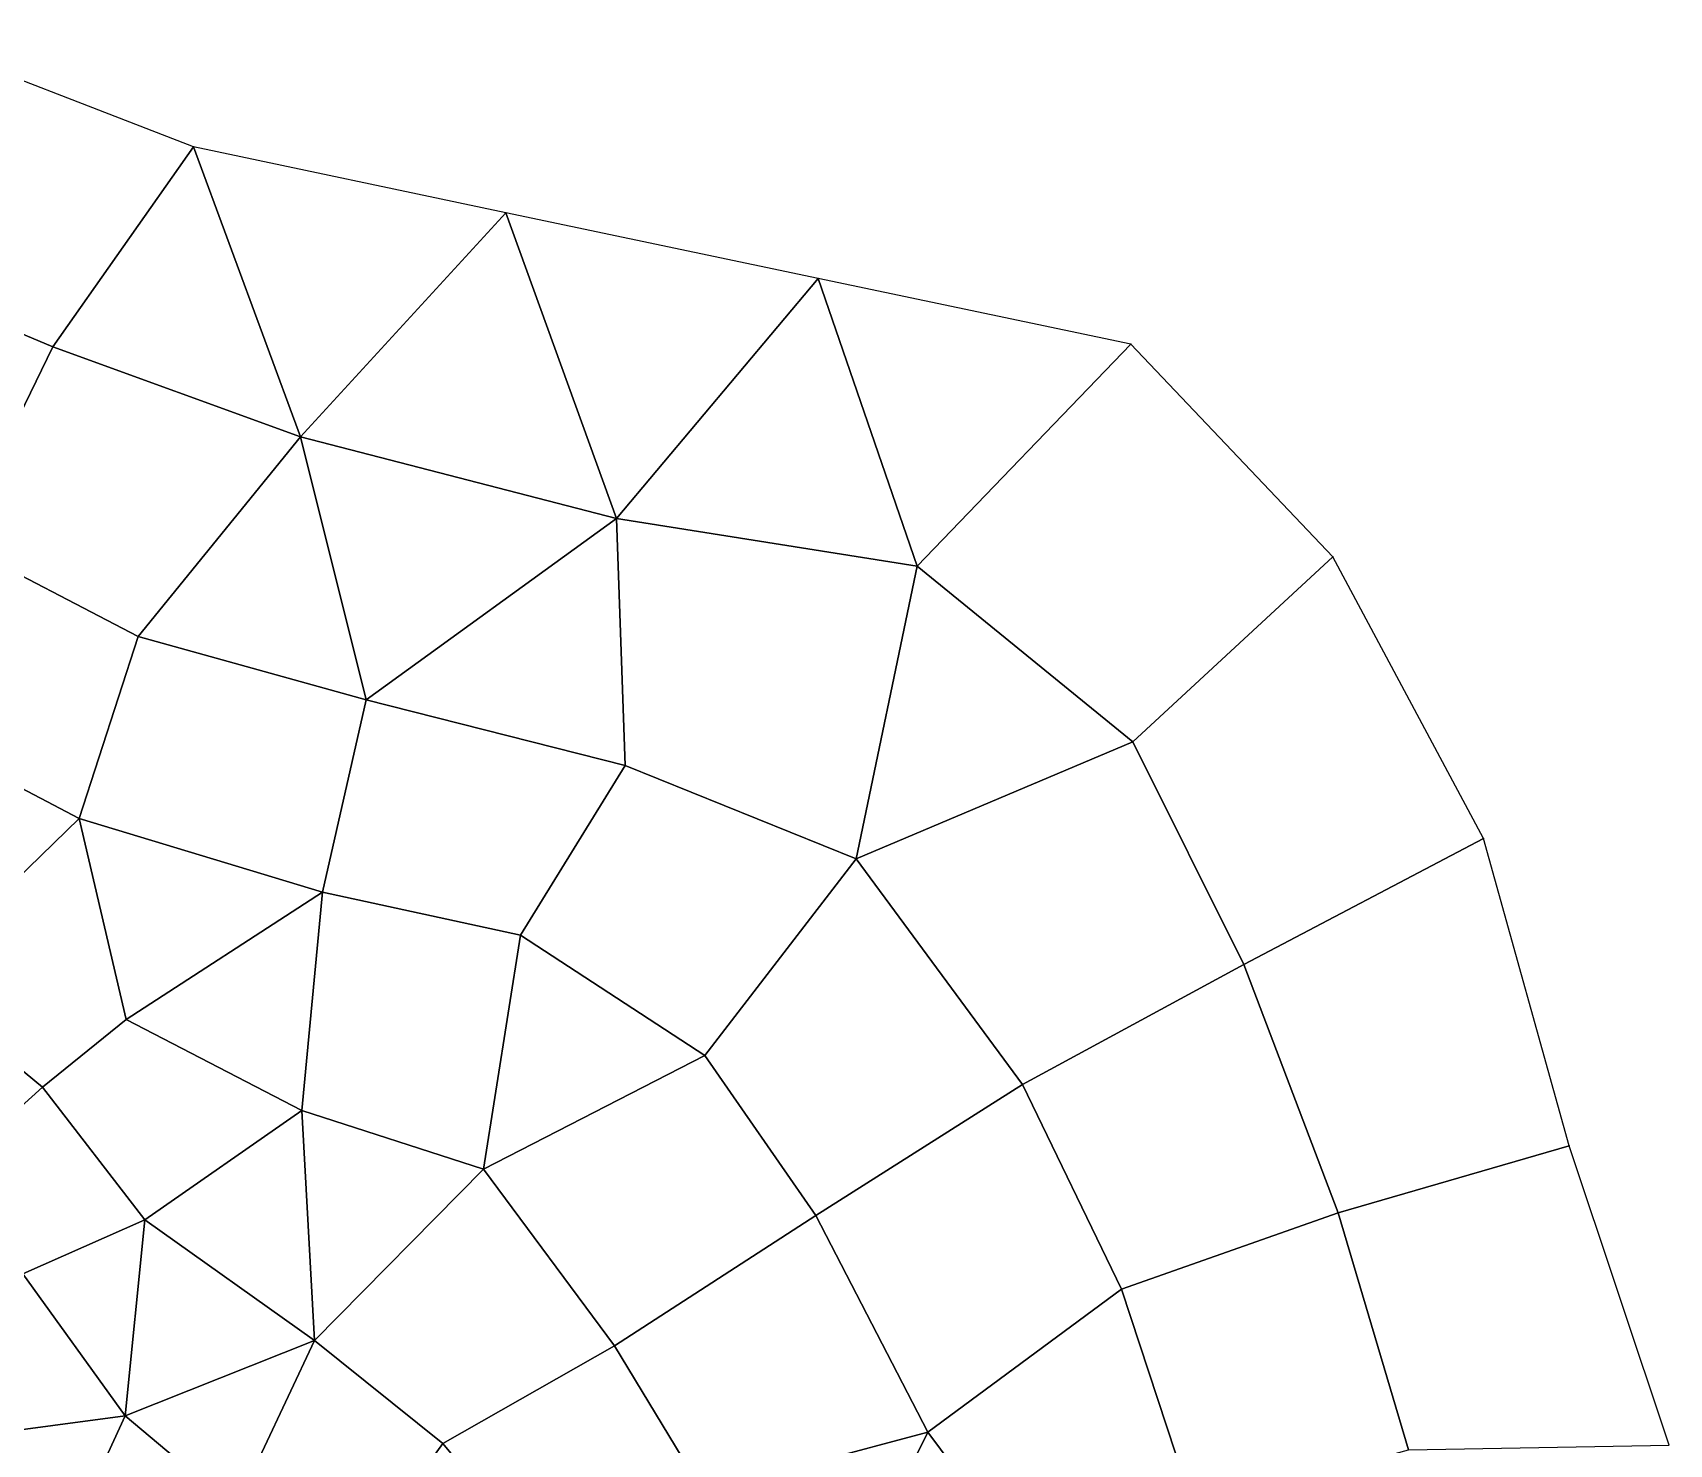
# Model space of a CAD drawing. Extents: x 391089 to 406232, y 6461839 to 6471033.
# Drawn here: x 402287.6 to 402370.5, y 6469839.9 to 6469911.5 of the extents above; entities that cross this region are included whole.
import ezdxf

# ---------------------------------------------------------------- set-up
doc = ezdxf.new("R2010")
doc.units = 0
for name, color, linetype in [('MESH_BOUND', 25, 'CONTINUOUS'), ('MESH_ELEMS', 18, 'CONTINUOUS'), ('MESH_NODES', 18, 'CONTINUOUS')]:
    doc.layers.add(name, color=color, linetype=linetype)

msp = doc.modelspace()

# ---------------------------------------------------------------- linework, layer by layer
at = {"layer": 'MESH_BOUND', "color": 25}
for points in [[(402295.737, 6469905.67, 2.769), (402280.804, 6469911.46, 5.533)], [(402311.571, 6469902.34, 2.148), (402295.737, 6469905.67, 2.769)], [(402327.405, 6469899.01, 1.948), (402311.571, 6469902.34, 2.148)], [(402343.239, 6469895.68, 1.589), (402327.405, 6469899.01, 1.948)], [(402353.49, 6469884.9, 3.462), (402343.239, 6469895.68, 1.589)], [(402361.116, 6469870.63, 3.729), (402353.49, 6469884.9, 3.462)], [(402365.473, 6469855.05, 3.622), (402361.116, 6469870.63, 3.729)], [(402370.539, 6469839.88, 3.326), (402365.473, 6469855.05, 3.622)]]:
    msp.add_polyline3d(points, dxfattribs=at)
at = {"layer": 'MESH_ELEMS', "color": 178}
for points in [[(402288.605, 6469895.54, 2.174), (402295.737, 6469905.67, 2.769), (402280.804, 6469911.46, 5.533), (402276.469, 6469900.64, 2.525)], [(402295.737, 6469905.67, 2.769), (402288.605, 6469895.54, 2.174), (402301.157, 6469890.98, 1.892), (402295.737, 6469905.67, 2.769)], [(402295.737, 6469905.67, 2.769), (402301.157, 6469890.98, 1.892), (402311.571, 6469902.34, 2.148), (402295.737, 6469905.67, 2.769)], [(402317.176, 6469886.84, 1.491), (402311.571, 6469902.34, 2.148), (402301.157, 6469890.98, 1.892), (402317.176, 6469886.84, 1.491)], [(402311.571, 6469902.34, 2.148), (402317.176, 6469886.84, 1.491), (402327.405, 6469899.01, 1.948), (402311.571, 6469902.34, 2.148)], [(402283.772, 6469885.62, 1.816), (402288.605, 6469895.54, 2.174), (402276.469, 6469900.64, 2.525), (402270.557, 6469889.25, 1.901)], [(402327.405, 6469899.01, 1.948), (402317.176, 6469886.84, 1.491), (402332.409, 6469884.42, 1.327), (402327.405, 6469899.01, 1.948)], [(402327.405, 6469899.01, 1.948), (402332.409, 6469884.42, 1.327), (402343.239, 6469895.68, 1.589), (402327.405, 6469899.01, 1.948)], [(402288.605, 6469895.54, 2.174), (402283.772, 6469885.62, 1.816), (402292.928, 6469880.87, 1.691), (402301.157, 6469890.98, 1.892)], [(402343.347, 6469875.53, 1.18), (402353.49, 6469884.9, 3.462), (402343.239, 6469895.68, 1.589), (402332.409, 6469884.42, 1.327)], [(402304.487, 6469877.65, 1.542), (402301.157, 6469890.98, 1.892), (402292.928, 6469880.87, 1.691), (402304.487, 6469877.65, 1.542)], [(402301.157, 6469890.98, 1.892), (402304.487, 6469877.65, 1.542), (402317.176, 6469886.84, 1.491), (402301.157, 6469890.98, 1.892)], [(402317.176, 6469886.84, 1.491), (402304.487, 6469877.65, 1.542), (402317.621, 6469874.33, 1.114), (402317.176, 6469886.84, 1.491)], [(402332.409, 6469884.42, 1.327), (402317.176, 6469886.84, 1.491), (402317.621, 6469874.33, 1.114), (402329.316, 6469869.6, 0.791)], [(402292.928, 6469880.87, 1.691), (402283.772, 6469885.62, 1.816), (402280.45, 6469876.63, 1.852), (402289.94, 6469871.63, 1.571)], [(402332.409, 6469884.42, 1.327), (402329.316, 6469869.6, 0.791), (402343.347, 6469875.53, 1.18), (402332.409, 6469884.42, 1.327)], [(402343.347, 6469875.53, 1.18), (402348.981, 6469864.24, 2.983), (402361.116, 6469870.63, 3.729), (402353.49, 6469884.9, 3.462)], [(402302.281, 6469867.9, 1.338), (402304.487, 6469877.65, 1.542), (402292.928, 6469880.87, 1.691), (402289.94, 6469871.63, 1.571)], [(402312.305, 6469865.73, 0.936), (402317.621, 6469874.33, 1.114), (402304.487, 6469877.65, 1.542), (402302.281, 6469867.9, 1.338)], [(402281.51, 6469863.45, 1.458), (402289.94, 6469871.63, 1.571), (402280.45, 6469876.63, 1.852), (402276.476, 6469869.32, 1.656)], [(402343.347, 6469875.53, 1.18), (402329.316, 6469869.6, 0.791), (402337.76, 6469858.15, 1.4), (402348.981, 6469864.24, 2.983)], [(402321.651, 6469859.63, 0.951), (402329.316, 6469869.6, 0.791), (402317.621, 6469874.33, 1.114), (402312.305, 6469865.73, 0.936)], [(402288.081, 6469858.02, 1.257), (402292.33, 6469861.46, 1.273), (402289.94, 6469871.63, 1.571), (402281.51, 6469863.45, 1.458)], [(402302.281, 6469867.9, 1.338), (402289.94, 6469871.63, 1.571), (402292.33, 6469861.46, 1.273), (402302.281, 6469867.9, 1.338)], [(402365.473, 6469855.05, 3.622), (402361.116, 6469870.63, 3.729), (402348.981, 6469864.24, 2.983), (402353.758, 6469851.66, 3.422)], [(402337.76, 6469858.15, 1.4), (402329.316, 6469869.6, 0.791), (402321.651, 6469859.63, 0.951), (402327.273, 6469851.52, 1.094)], [(402301.234, 6469856.84, 1.072), (402302.281, 6469867.9, 1.338), (402292.33, 6469861.46, 1.273), (402301.234, 6469856.84, 1.072)], [(402312.305, 6469865.73, 0.936), (402302.281, 6469867.9, 1.338), (402301.234, 6469856.84, 1.072), (402310.442, 6469853.86, 1.007)], [(402312.305, 6469865.73, 0.936), (402310.442, 6469853.86, 1.007), (402321.651, 6469859.63, 0.951), (402312.305, 6469865.73, 0.936)], [(402342.772, 6469847.79, 2.641), (402353.758, 6469851.66, 3.422), (402348.981, 6469864.24, 2.983), (402337.76, 6469858.15, 1.4)], [(402283.219, 6469853.63, 1.223), (402288.081, 6469858.02, 1.257), (402281.51, 6469863.45, 1.458), (402277.735, 6469854.57, 1.301)], [(402293.268, 6469851.3, 1.059), (402301.234, 6469856.84, 1.072), (402292.33, 6469861.46, 1.273), (402288.081, 6469858.02, 1.257)], [(402317.081, 6469844.91, 1.268), (402327.273, 6469851.52, 1.094), (402321.651, 6469859.63, 0.951), (402310.442, 6469853.86, 1.007)], [(402287.091, 6469848.56, 1.083), (402293.268, 6469851.3, 1.059), (402288.081, 6469858.02, 1.257), (402283.219, 6469853.63, 1.223)], [(402327.273, 6469851.52, 1.094), (402332.955, 6469840.53, 1.203), (402342.772, 6469847.79, 2.641), (402337.76, 6469858.15, 1.4)], [(402293.268, 6469851.3, 1.059), (402301.862, 6469845.19, 1.049), (402301.234, 6469856.84, 1.072), (402293.268, 6469851.3, 1.059)], [(402310.442, 6469853.86, 1.007), (402301.234, 6469856.84, 1.072), (402301.862, 6469845.19, 1.049), (402310.442, 6469853.86, 1.007)], [(402357.32, 6469839.64, 3.289), (402370.539, 6469839.88, 3.326), (402365.473, 6469855.05, 3.622), (402353.758, 6469851.66, 3.422)], [(402308.379, 6469839.97, 1.081), (402317.081, 6469844.91, 1.268), (402310.442, 6469853.86, 1.007), (402301.862, 6469845.19, 1.049)], [(402293.268, 6469851.3, 1.059), (402287.091, 6469848.56, 1.083), (402292.274, 6469841.36, 1.212), (402293.268, 6469851.3, 1.059)], [(402292.274, 6469841.36, 1.212), (402301.862, 6469845.19, 1.049), (402293.268, 6469851.3, 1.059), (402292.274, 6469841.36, 1.212)], [(402321.575, 6469837.5, 1.244), (402332.955, 6469840.53, 1.203), (402327.273, 6469851.52, 1.094), (402317.081, 6469844.91, 1.268)], [(402353.758, 6469851.66, 3.422), (402342.772, 6469847.79, 2.641), (402346.434, 6469836.65, 2.818), (402357.32, 6469839.64, 3.289)], [(402287.091, 6469848.56, 1.083), (402284.917, 6469840.38, 1.084), (402292.274, 6469841.36, 1.212), (402287.091, 6469848.56, 1.083)], [(402346.434, 6469836.65, 2.818), (402342.772, 6469847.79, 2.641), (402332.955, 6469840.53, 1.203), (402339.38, 6469831.92, 1.231)], [(402301.862, 6469845.19, 1.049), (402292.274, 6469841.36, 1.212), (402297.866, 6469836.67, 1.015), (402301.862, 6469845.19, 1.049)], [(402308.379, 6469839.97, 1.081), (402301.862, 6469845.19, 1.049), (402297.866, 6469836.67, 1.015), (402303.204, 6469832.79, 1.046)], [(402317.081, 6469844.91, 1.268), (402308.379, 6469839.97, 1.081), (402314.139, 6469833, 1.059), (402321.575, 6469837.5, 1.244)], [(402292.274, 6469841.36, 1.212), (402284.917, 6469840.38, 1.084), (402289.508, 6469835.33, 1.058), (402292.274, 6469841.36, 1.212)], [(402297.866, 6469836.67, 1.015), (402292.274, 6469841.36, 1.212), (402289.508, 6469835.33, 1.058), (402294.83, 6469831.84, 1.059)], [(402327.446, 6469829.51, 0.969), (402332.955, 6469840.53, 1.203), (402321.575, 6469837.5, 1.244), (402327.446, 6469829.51, 0.969)], [(402339.38, 6469831.92, 1.231), (402332.955, 6469840.53, 1.203), (402327.446, 6469829.51, 0.969), (402333.018, 6469822.81, 0.83)], [(402289.508, 6469835.33, 1.058), (402284.917, 6469840.38, 1.084), (402281.823, 6469836.04, 0.997), (402284.726, 6469832.25, 1.016)], [(402314.139, 6469833, 1.059), (402308.379, 6469839.97, 1.081), (402303.204, 6469832.79, 1.046), (402308.298, 6469827.24, 1.058)]]:
    msp.add_3dface(points, dxfattribs=at)
at = {"layer": 'MESH_NODES', "color": 18}
for p in [(402295.737, 6469905.67, 2.769), (402311.571, 6469902.34, 2.148), (402327.405, 6469899.01, 1.948), (402288.605, 6469895.54, 2.174), (402343.239, 6469895.68, 1.589), (402301.157, 6469890.98, 1.892), (402317.176, 6469886.84, 1.491), (402332.409, 6469884.42, 1.327), (402353.49, 6469884.9, 3.462), (402292.928, 6469880.87, 1.691), (402304.487, 6469877.65, 1.542), (402343.347, 6469875.53, 1.18), (402317.621, 6469874.33, 1.114), (402289.94, 6469871.63, 1.571), (402361.116, 6469870.63, 3.729), (402329.316, 6469869.6, 0.791), (402302.281, 6469867.9, 1.338), (402312.305, 6469865.73, 0.936), (402348.981, 6469864.24, 2.983), (402292.33, 6469861.46, 1.273), (402321.651, 6469859.63, 0.951), (402288.081, 6469858.02, 1.257), (402337.76, 6469858.15, 1.4), (402301.234, 6469856.84, 1.072), (402365.473, 6469855.05, 3.622), (402310.442, 6469853.86, 1.007), (402293.268, 6469851.3, 1.059), (402327.273, 6469851.52, 1.094), (402353.758, 6469851.66, 3.422), (402342.772, 6469847.79, 2.641), (402301.862, 6469845.19, 1.049), (402317.081, 6469844.91, 1.268), (402292.274, 6469841.36, 1.212), (402332.955, 6469840.53, 1.203), (402308.379, 6469839.97, 1.081)]:
    msp.add_point(p, dxfattribs=at)

doc.saveas('drawing.dxf')
